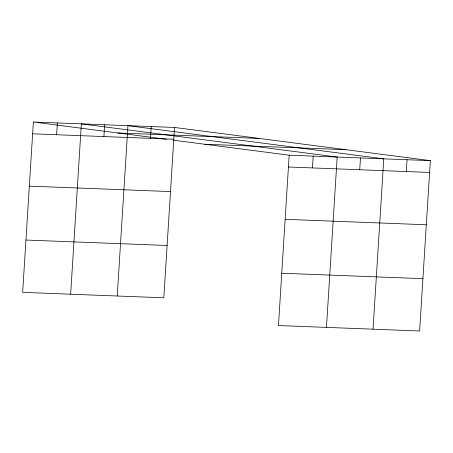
<?xml version="1.0" encoding="UTF-8"?>
<svg xmlns="http://www.w3.org/2000/svg" width="453" height="453" viewBox="0 0 453 453"><rect width="100%" height="100%" fill="white"/><g stroke="black" fill="none" stroke-linecap="round" stroke-linejoin="round"><path stroke-width="0.68" d="M33.369 122.016L22.65 292.361L163.822 297.802L174.535 127.457L33.369 122.016L166.494 139.281M56.625 134.739L57.367 122.939M70.645 294.212L81.364 123.862L337.179 157.049L326.46 327.394M103.913 136.563L104.66 124.762M117.231 296.007L127.95 125.662L383.765 158.844L373.046 329.189M150.504 138.358L151.245 126.557M173.454 140.187L289.178 155.198L278.465 325.543L419.631 330.984L430.35 160.639L174.535 127.457M312.44 167.927L313.182 156.121M359.727 169.75L360.469 157.944M406.313 171.545L407.054 159.739M117.786 132.967L258.957 138.408M32.627 133.816L173.793 139.258M204.762 144.247L345.933 149.688M289.178 155.198L430.35 160.639M288.436 166.998L429.608 172.44M29.332 186.138L170.504 191.579M285.147 219.32L426.318 224.762M25.94 240.039L167.112 245.481M281.755 273.227L422.926 278.669"/></g></svg>
